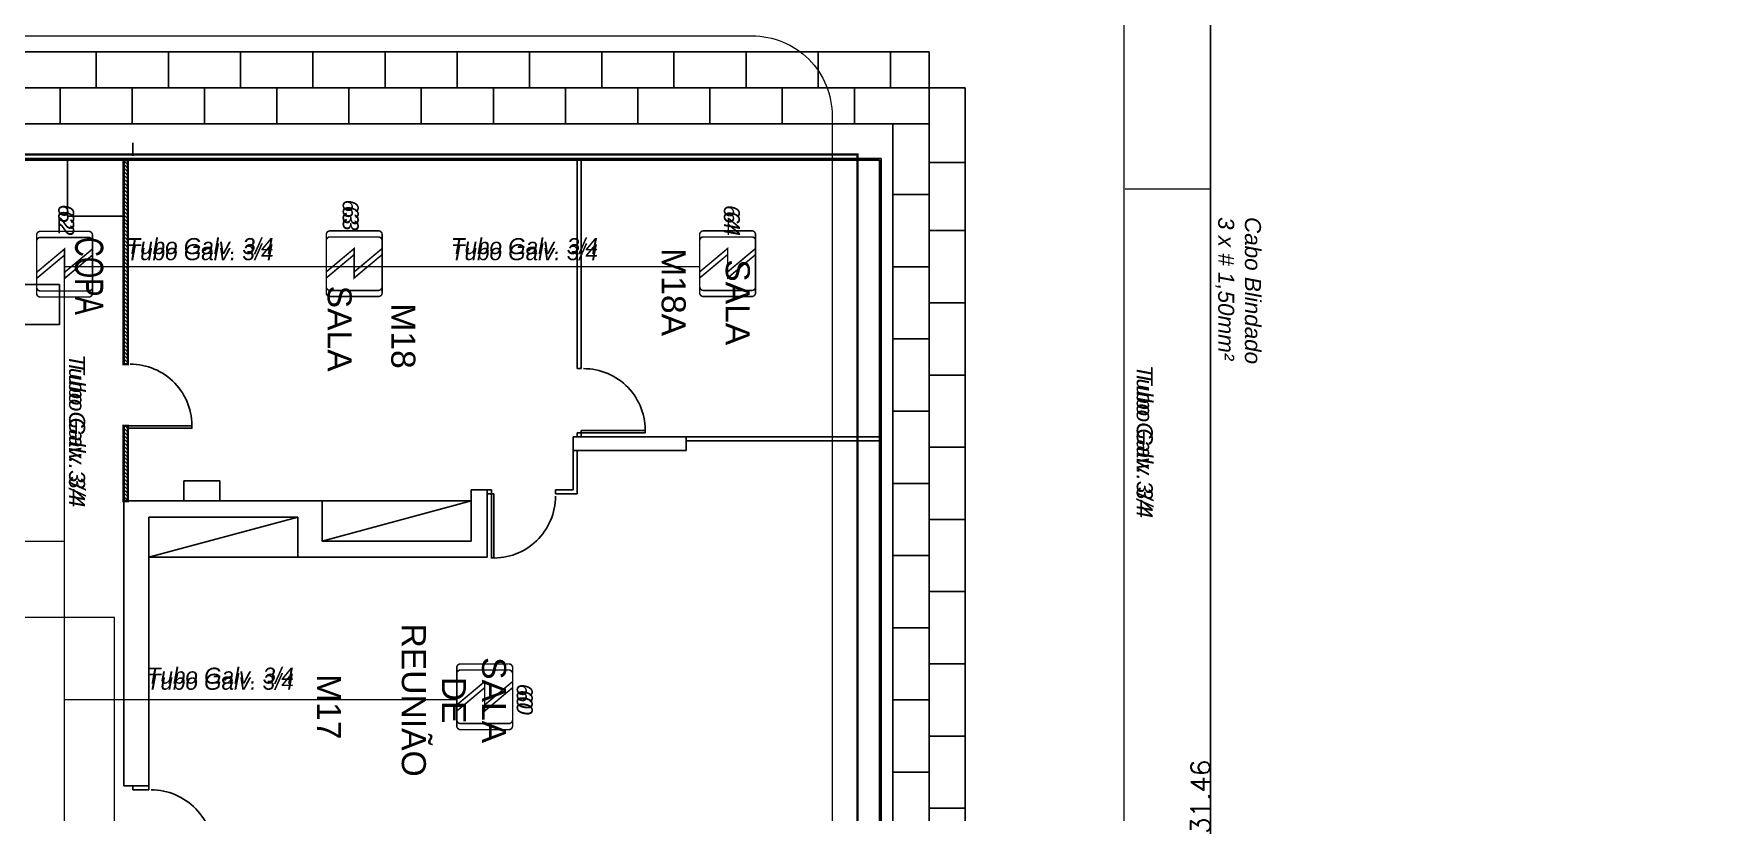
# Model space of a CAD drawing. Header units: metres. Extents: x -331 to 2982, y 362 to 2539.
# Drawn here: x 2847.09 to 2868.05, y 1412.88 to 1422.59 of the extents above; entities that cross this region are included whole.
import ezdxf
from ezdxf.enums import TextEntityAlignment as Align

# ---------------------------------------------------------------- set-up
doc = ezdxf.new("R2010")
doc.units = ezdxf.units.M
doc.layers.get('0').update_dxf_attribs({"color": 251})
doc.layers.get('Defpoints').update_dxf_attribs({"color": 251})
for name, color, linetype in [('CX', 251, 'Continuous'), ('DET. FUMAÇA', 1, 'Continuous'), ('Div', 251, 'Continuous'), ('Est', 251, 'Continuous'), ('Pis', 251, 'Continuous')]:
    doc.layers.add(name, color=color, linetype=linetype)
doc.styles.add('ARIAL', font='arial.ttf')
doc.styles.add('COTA', font='simplex.shx')
doc.styles.add('DESTAQUE', font='arial.ttf', dxfattribs={"height": 0.4})
doc.styles.get("Standard").update_dxf_attribs({"font": 'arial.ttf', "height": 0.3})
doc.dimstyles.new('EXEC_75', dxfattribs={"dimscale": 75, "dimtxt": 0.0032, "dimasz": 0.0022, "dimexe": 0, "dimexo": 0, "dimgap": 5e-05, "dimtad": 1, "dimzin": 4, "dimdsep": 46, "dimtxsty": 'COTA', "dimblk": 'ARCHTICK', "dimcen": 0, "dimclrd": 1, "dimclre": 1, "dimclrt": 2, "dimazin": 0, "dimtfac": 1, "dimtix": 1, "dimtmove": 2, "dimatfit": 3, "dimldrblk": 'DOT', "dimfxl": 1, "dimtvp": 1, "dimtolj": 1, "dimtzin": 0, "dimarcsym": 0})

# ---------------------------------------------------------------- blocks, each defined once
blk = doc.blocks.new('Detector de fumaça')
at = {"layer": 'DET. FUMAÇA', "linetype": 'Continuous', "lineweight": 15, "const_width": 0.0187}
blk.add_lwpolyline([(774.599, 539.816), (775.249, 539.816, -0.414214), (775.296, 539.769), (775.296, 539.167, -0.414214), (775.249, 539.12), (774.599, 539.12, -0.414214), (774.553, 539.167), (774.553, 539.769, -0.414214)], format="xyb", close=True, dxfattribs=at)
blk.add_lwpolyline([(774.773, 539.816), (775.064, 539.468), (774.773, 539.468), (775.064, 539.12)], dxfattribs=at)
blk = doc.blocks.new('derw')
at = {"layer": 'Div', "color": 2, "linetype": 'Continuous', "lineweight": 15}
blk.add_lwpolyline([(814.419, 2191.53), (814.419, 2192.589), (816.571, 2192.589)], dxfattribs=at)
at = {"layer": 'Div', "color": 2, "linetype": 'Continuous', "lineweight": 15, "insert": (814.772, 2193.224), "char_height": 0.2, "attachment_point": 1}
blk.add_mtext_dynamic_manual_height_columns('{\\fArial|b0|i1|c0|p34;Cabo Blindado \\P3 x # 1,50mm²}', width=13.3188, gutter_width=2.5, heights=[0], dxfattribs=at)
blk = doc.blocks.new('_ARCHTICK')
at = {"color": 0, "linetype": 'ByBlock', "const_width": 0.15}
blk.add_lwpolyline([(-0.5, -0.5), (0.5, 0.5)], dxfattribs=at)
blk = doc.blocks.new('*D148')
at = {"color": 1, "linetype": 'Continuous', "lineweight": -2, "transparency": 16777216}
for p, q in [((2860.682, 1428.806), (2861.758, 1428.806)), ((2861.758, 1428.806), (2861.758, 1397.35)), ((2860.682, 1397.35), (2861.758, 1397.35))]:
    blk.add_line(p, q, dxfattribs=at)
at = {"layer": 'Defpoints', "color": 0, "transparency": 16777216}
for p in [(2860.682, 1428.806), (2860.682, 1397.35), (2861.758, 1397.35)]:
    blk.add_point(p, dxfattribs=at)
at = {"color": 1, "lineweight": -2, "transparency": 16777216, "xscale": 0.165, "yscale": 0.165, "zscale": 0.165}
for p, rotation in [((2861.758, 1428.806), 90), ((2861.758, 1397.35), 270)]:
    blk.add_blockref('_ARCHTICK', p, dxfattribs=dict(at, rotation=rotation))
at = {"color": 2, "lineweight": 15, "transparency": 16777216, "insert": (2861.635, 1413.078), "char_height": 0.24, "attachment_point": 5, "rotation": 90, "style": 'COTA'}
blk.add_mtext('\\A1;31.46', dxfattribs=at)
blk = doc.blocks.new('_Dot')
at = {"color": 0, "linetype": 'ByBlock', "lineweight": -2}
blk.add_line((-0.5, 0), (-1, 0), dxfattribs=at)
at = {"color": 0, "linetype": 'ByBlock', "const_width": 0.5}
blk.add_lwpolyline([(-0.25, 0, 1), (0.25, 0, 1)], format="xyb", close=True, dxfattribs=at)
blk = doc.blocks.new('porta .8')
at = {"layer": 'CX', "ltscale": 8}
blk.add_lwpolyline([(0.03, 0), (0, 0), (0, 0.8), (0.03, 0.8)], close=True, dxfattribs=at)
at = {"layer": 'CX', "color": 1, "ltscale": 8}
blk.add_arc((0.029, 0.03), 0.771, 0, 92.1894, dxfattribs=at)
blk = doc.blocks.new('porta .08')
at = {"ltscale": 0.8}
blk.add_blockref('porta .8', (-0.8, 0), dxfattribs=at)
blk = doc.blocks.new('gel')
at = {"layer": 'Est'}
for p, q in [((2289.233, 1666.489), (2289.233, 1665.789)), ((2289.933, 1666.489), (2289.233, 1666.489)), ((2289.933, 1665.789), (2289.933, 1666.489)), ((2289.233, 1665.789), (2289.933, 1665.789))]:
    blk.add_line(p, q, dxfattribs=at)

msp = doc.modelspace()

# ---------------------------------------------------------------- hatches: boundary and pattern name
at = {"layer": 'Pis'}
h = msp.add_hatch(dxfattribs=at)
h.set_pattern_fill('ANSI31', color=256, scale=0.01, angle=270, style=0)
h.set_pattern_definition([(315, (1331.963088, 3684.459063), (0.0224506403, 0.0224506403), [])])
h.paths.add_polyline_path([(2846.614, 1418.965), (2846.614, 1421.015), (2846.464, 1421.015), (2846.464, 1419.115), (2846.064, 1419.115), (2846.064, 1418.965)])
h.paths.add_polyline_path([(2845.064, 1418.965), (2845.064, 1419.115), (2844.864, 1419.115), (2844.864, 1418.965)])
edge = h.paths.add_edge_path()
edge.add_line((2848.264, 1421.015), (2848.214, 1421.015))
edge.add_line((2848.214, 1421.015), (2848.214, 1418.471))
edge.add_line((2848.214, 1418.471), (2848.264, 1418.471))
edge.add_line((2848.264, 1418.471), (2848.264, 1421.015))
edge.add_line((2848.264, 1421.015), (2848.214, 1421.015))
h = msp.add_hatch(dxfattribs=at)
h.set_pattern_fill('ANSI31', color=256, scale=0.01, angle=270, style=0)
h.set_pattern_definition([(315, (1124.439686, 3694.990238), (0.0224506403, 0.0224506403), [])])
edge = h.paths.add_edge_path()
edge.add_line((2848.264, 1417.701), (2848.264, 1416.765))
edge.add_line((2848.264, 1416.765), (2848.214, 1416.765))
edge.add_line((2848.214, 1416.765), (2848.214, 1417.701))
edge.add_line((2848.214, 1417.701), (2848.264, 1417.701))
edge.add_line((2848.264, 1417.701), (2848.264, 1416.765))

# ---------------------------------------------------------------- linework, layer by layer
at = {"lineweight": 0}
for p, q in [((2848.326, 1421.065), (2848.326, 1421.227)), ((2848.964, 1416.765), (2848.964, 1417.015)), ((2848.964, 1417.015), (2849.414, 1417.015)), ((2849.414, 1417.015), (2849.414, 1416.765)), ((2849.414, 1416.765), (2848.964, 1416.765))]:
    msp.add_line(p, q, dxfattribs=at)
msp.add_lwpolyline([(2844.726, 1421.085), (2857.361, 1421.085), (2857.361, 1401.905)], dxfattribs=at)
at = {"layer": 'DET. FUMAÇA', "color": 3, "linetype": 'Continuous', "lineweight": 15}
for points in [[(2848.099, 1415.312), (2840.757, 1415.312)], [(2848.099, 1317.82), (2848.099, 1415.312)]]:
    msp.add_lwpolyline(points, dxfattribs=at)
at = {"layer": 'Div', "lineweight": 0}
for p, q in [((2853.864, 1418.415), (2853.864, 1421.015)), ((2853.914, 1418.415), (2853.914, 1421.015)), ((2853.914, 1418.415), (2853.864, 1418.415)), ((2853.864, 1417.565), (2853.864, 1417.615)), ((2853.864, 1417.615), (2853.914, 1417.615)), ((2853.914, 1417.565), (2853.914, 1417.615)), ((2853.816, 1416.905), (2853.816, 1417.395)), ((2853.866, 1416.855), (2853.866, 1417.395)), ((2852.796, 1416.905), (2852.746, 1416.905)), ((2852.796, 1416.855), (2852.746, 1416.855)), ((2852.796, 1416.855), (2852.796, 1416.905)), ((2853.596, 1416.855), (2853.596, 1416.905)), ((2853.596, 1416.905), (2853.816, 1416.905)), ((2853.596, 1416.855), (2853.866, 1416.855))]:
    msp.add_line(p, q, dxfattribs=at)
at = {"layer": 'Div', "color": 150, "linetype": 'Continuous', "lineweight": 0}
for p, q in [((2855.393, 1419.684), (2847.477, 1419.684)), ((2847.477, 1320.108), (2847.477, 1419.684)), ((2845.922, 1416.266), (2847.477, 1416.266)), ((2852.365, 1414.286), (2847.477, 1414.286))]:
    msp.add_line(p, q, dxfattribs=at)
at = {"layer": 'Div', "lineweight": 0, "ltscale": 0.8}
for p, q in [((2855.226, 1417.565), (2857.634, 1417.565)), ((2855.226, 1417.515), (2857.634, 1417.515))]:
    msp.add_line(p, q, dxfattribs=at)
at = {"layer": 'Div', "color": 230, "linetype": 'Continuous', "lineweight": 0}
msp.add_lwpolyline([(2795.596, 1370.835), (2795.596, 1422.804, -0.414214), (2796.596, 1423.804), (2832.978, 1423.804, 0.414214), (2833.978, 1424.804), (2833.978, 1444.456, -0.414214), (2834.978, 1445.456), (2844.601, 1445.456, -0.414214), (2845.601, 1444.456), (2845.601, 1423.563, 0.414214), (2846.601, 1422.563), (2856.044, 1422.563, -0.414214), (2857.044, 1421.563), (2857.044, 1399.809, 0.414214), (2858.044, 1398.809), (2864.977, 1398.809, -0.414214), (2865.977, 1397.809), (2865.977, 1393.565, -0.414214), (2864.977, 1392.565), (2858.044, 1392.565, 0.414214), (2857.044, 1391.565), (2857.044, 1315.763, -0.414214)], format="xyb", dxfattribs=at)
at = {"layer": 'Div', "color": 150, "linetype": 'Continuous', "lineweight": 0}
msp.add_lwpolyline([(2868.051, 1404.734), (2860.682, 1404.734), (2860.682, 1428.806)], dxfattribs=at)
at = {"layer": 'Pis'}
for p, q in [((2844.864, 1422.365), (2858.251, 1422.365)), ((2847.421, 1422.365), (2847.421, 1422.365)), ((2847.871, 1422.365), (2847.871, 1421.915)), ((2848.321, 1422.365), (2848.321, 1422.365)), ((2848.771, 1422.365), (2848.771, 1421.915)), ((2849.221, 1422.365), (2849.221, 1422.365)), ((2849.671, 1422.365), (2849.671, 1421.915)), ((2850.121, 1422.365), (2850.121, 1422.365)), ((2850.571, 1422.365), (2850.571, 1421.915)), ((2851.021, 1422.365), (2851.021, 1422.365)), ((2851.471, 1422.365), (2851.471, 1421.915)), ((2851.921, 1422.365), (2851.921, 1422.365)), ((2852.371, 1422.365), (2852.371, 1421.915)), ((2852.821, 1422.365), (2852.821, 1422.365)), ((2853.271, 1422.365), (2853.271, 1421.915)), ((2853.721, 1422.365), (2853.721, 1422.365)), ((2854.171, 1422.365), (2854.171, 1421.915)), ((2854.621, 1422.365), (2854.621, 1422.365)), ((2855.071, 1422.365), (2855.071, 1421.915)), ((2855.521, 1422.365), (2855.521, 1422.365)), ((2855.971, 1422.365), (2855.971, 1421.915)), ((2856.421, 1422.365), (2856.421, 1422.365)), ((2856.871, 1422.365), (2856.871, 1421.915)), ((2857.321, 1422.365), (2857.321, 1422.365)), ((2857.771, 1422.365), (2857.771, 1421.915)), ((2858.251, 1421.915), (2858.251, 1422.365)), ((2844.864, 1421.915), (2858.251, 1421.915)), ((2847.421, 1421.915), (2847.421, 1421.465)), ((2848.321, 1421.915), (2848.321, 1421.465)), ((2849.221, 1421.915), (2849.221, 1421.465)), ((2850.121, 1421.915), (2850.121, 1421.465)), ((2851.021, 1421.915), (2851.021, 1421.465)), ((2851.921, 1421.915), (2851.921, 1421.465)), ((2852.821, 1421.915), (2852.821, 1421.465)), ((2853.721, 1421.915), (2853.721, 1421.465)), ((2854.621, 1421.915), (2854.621, 1421.465)), ((2855.521, 1421.915), (2855.521, 1421.465)), ((2856.421, 1421.915), (2856.421, 1421.465)), ((2857.321, 1421.915), (2857.321, 1421.465)), ((2858.251, 1421.915), (2858.251, 1421.465)), ((2858.701, 1421.915), (2858.251, 1421.915)), ((2858.701, 1421.915), (2858.701, 1402.616)), ((2857.801, 1421.465), (2844.864, 1421.465)), ((2857.801, 1421.465), (2857.801, 1402.616)), ((2857.801, 1421.465), (2858.251, 1421.465)), ((2858.251, 1421.465), (2858.251, 1402.616)), ((2848.326, 1421.065), (2848.326, 1421.227)), ((2844.864, 1421.035), (2857.654, 1421.035)), ((2844.864, 1421.015), (2857.634, 1421.015)), ((2848.214, 1418.471), (2848.214, 1421.015)), ((2848.214, 1421.015), (2848.214, 1419.215)), ((2848.264, 1418.471), (2848.264, 1421.015)), ((2853.864, 1418.415), (2853.864, 1421.015)), ((2853.914, 1418.415), (2853.914, 1421.015)), ((2857.634, 1421.015), (2857.634, 1412.167)), ((2857.654, 1421.035), (2857.654, 1396.921)), ((2857.801, 1420.985), (2857.801, 1420.985)), ((2858.251, 1420.985), (2858.701, 1420.985)), ((2857.801, 1420.585), (2858.251, 1420.585)), ((2857.801, 1420.135), (2857.801, 1420.135)), ((2858.251, 1420.135), (2858.701, 1420.135)), ((2857.801, 1419.685), (2858.251, 1419.685)), ((2847.414, 1419.465), (2846.614, 1419.465)), ((2847.414, 1418.965), (2847.414, 1419.465)), ((2857.801, 1419.235), (2857.801, 1419.235)), ((2858.251, 1419.235), (2858.701, 1419.235)), ((2846.614, 1418.965), (2847.414, 1418.965)), ((2847.414, 1419.115), (2847.414, 1419.115)), ((2847.414, 1418.965), (2847.414, 1419.115)), ((2847.414, 1418.965), (2847.414, 1418.965)), ((2857.801, 1418.785), (2858.251, 1418.785)), ((2848.264, 1418.471), (2848.214, 1418.471)), ((2853.914, 1418.415), (2853.864, 1418.415)), ((2857.801, 1418.335), (2857.801, 1418.335)), ((2858.251, 1418.335), (2858.701, 1418.335)), ((2848.214, 1416.765), (2848.214, 1417.701)), ((2848.214, 1417.701), (2848.264, 1417.701)), ((2848.214, 1416.765), (2848.214, 1417.701)), ((2848.214, 1417.701), (2848.264, 1417.701)), ((2848.264, 1417.701), (2848.264, 1416.765)), ((2857.801, 1417.885), (2858.251, 1417.885)), ((2848.264, 1417.671), (2848.264, 1416.765)), ((2853.816, 1417.395), (2853.816, 1417.565)), ((2853.816, 1417.565), (2855.226, 1417.565)), ((2853.864, 1417.565), (2853.864, 1417.615)), ((2853.864, 1417.615), (2853.914, 1417.615)), ((2853.914, 1417.565), (2853.914, 1417.615)), ((2855.226, 1417.565), (2857.634, 1417.565)), ((2855.226, 1417.395), (2855.226, 1417.565)), ((2855.226, 1417.515), (2857.634, 1417.515)), ((2855.226, 1417.395), (2853.816, 1417.395)), ((2853.816, 1416.905), (2853.816, 1417.395)), ((2853.866, 1416.855), (2853.866, 1417.395)), ((2857.801, 1417.435), (2857.801, 1417.435)), ((2858.251, 1417.435), (2858.701, 1417.435)), ((2848.964, 1416.765), (2848.964, 1417.015)), ((2848.964, 1417.015), (2849.414, 1417.015)), ((2849.414, 1417.015), (2849.414, 1416.765)), ((2852.546, 1416.265), (2852.546, 1416.905)), ((2852.546, 1416.905), (2852.746, 1416.905)), ((2852.746, 1416.065), (2852.746, 1416.905)), ((2852.796, 1416.905), (2852.746, 1416.905)), ((2852.796, 1416.855), (2852.746, 1416.855)), ((2852.796, 1416.855), (2852.796, 1416.905)), ((2853.596, 1416.855), (2853.596, 1416.905)), ((2853.596, 1416.905), (2853.816, 1416.905)), ((2853.596, 1416.855), (2853.866, 1416.855)), ((2857.801, 1416.985), (2858.251, 1416.985)), ((2848.214, 1416.765), (2848.214, 1413.215)), ((2848.214, 1416.765), (2850.686, 1416.765)), ((2848.964, 1416.765), (2848.914, 1416.765)), ((2848.964, 1416.765), (2848.914, 1416.765)), ((2849.414, 1416.765), (2848.964, 1416.765)), ((2850.686, 1416.765), (2850.686, 1416.265)), ((2852.546, 1416.765), (2850.686, 1416.765)), ((2852.546, 1416.765), (2850.686, 1416.265)), ((2848.526, 1413.215), (2848.526, 1416.565)), ((2848.526, 1416.565), (2850.386, 1416.565)), ((2850.386, 1416.565), (2848.526, 1416.065)), ((2850.386, 1416.565), (2850.386, 1416.065)), ((2857.801, 1416.535), (2857.801, 1416.535)), ((2858.251, 1416.535), (2858.701, 1416.535)), ((2850.686, 1416.265), (2852.546, 1416.265)), ((2850.386, 1416.065), (2848.526, 1416.065)), ((2850.386, 1416.065), (2852.746, 1416.065)), ((2852.746, 1416.065), (2852.746, 1416.065)), ((2857.801, 1416.085), (2858.251, 1416.085)), ((2857.801, 1415.635), (2857.801, 1415.635)), ((2858.251, 1415.635), (2858.701, 1415.635)), ((2857.801, 1415.185), (2858.251, 1415.185)), ((2857.801, 1414.735), (2857.801, 1414.735)), ((2858.251, 1414.735), (2858.701, 1414.735)), ((2857.801, 1414.285), (2858.251, 1414.285)), ((2857.801, 1413.835), (2857.801, 1413.835)), ((2858.251, 1413.835), (2858.701, 1413.835)), ((2857.801, 1413.385), (2858.251, 1413.385)), ((2848.214, 1413.215), (2848.526, 1413.215)), ((2848.326, 1413.215), (2848.526, 1413.215)), ((2848.326, 1413.215), (2848.326, 1413.165)), ((2848.326, 1413.165), (2848.526, 1413.165)), ((2848.526, 1413.215), (2848.526, 1413.165)), ((2857.801, 1412.935), (2857.801, 1412.935)), ((2858.251, 1412.935), (2858.701, 1412.935))]:
    msp.add_line(p, q, dxfattribs=at)
at = {"layer": 'Pis', "const_width": 0.03}
for points in [[(2844.726, 1421.085), (2857.361, 1421.085), (2857.361, 1401.905)], [(2848.264, 1421.015), (2848.214, 1421.015), (2848.214, 1418.471), (2848.264, 1418.471), (2848.264, 1421.015), (2848.214, 1421.015)], [(2848.264, 1417.701), (2848.264, 1416.765), (2848.214, 1416.765), (2848.214, 1417.701), (2848.264, 1417.701), (2848.264, 1416.765)]]:
    msp.add_lwpolyline(points, dxfattribs=at)

# ---------------------------------------------------------------- block references
at = {"layer": 'DET. FUMAÇA', "linetype": 'Continuous', "lineweight": 0, "rotation": 270}
for p in [(2308.009, 2194.679), (2308.009, 2194.603), (2311.619, 2194.685), (2311.619, 2194.609), (2316.273, 2194.685), (2316.273, 2194.609), (2313.245, 2189.287), (2313.245, 2189.211)]:
    msp.add_blockref('Detector de fumaça', p, dxfattribs=at)
at = {"layer": 'Div', "color": 150, "linetype": 'Continuous', "lineweight": 15, "rotation": 270}
msp.add_blockref('derw', (669.164, 2235.076), dxfattribs=at)
at = {"layer": 'Pis', "rotation": 270}
msp.add_blockref('gel', (1181.725, 3710.248), dxfattribs=at)
at = {"layer": 'Pis', "xscale": -1}
for name, p, rotation in [('porta .8', (2848.264, 1417.671), 270), ('porta .8', (2853.914, 1417.615), 270), ('porta .08', (2853.596, 1416.855), 180), ('porta .8', (2848.526, 1412.365), 270)]:
    msp.add_blockref(name, p, dxfattribs=dict(at, rotation=rotation))

# ---------------------------------------------------------------- texts
at = {"layer": 'Div', "color": 3, "linetype": 'Continuous', "lineweight": 0, "char_height": 0.2, "attachment_point": 1, "rotation": 270}
for s, insert in [('{\\fArial|b0|i1|c0|p34;62}', (2847.598, 1420.461)), ('{\\fArial|b0|i1|c0|p34;63}', (2851.143, 1420.521)), ('{\\fArial|b0|i1|c0|p34;63}', (2851.143, 1420.445)), ('{\\fArial|b0|i1|c0|p34;64}', (2855.894, 1420.454)), ('{\\fArial|b0|i1|c0|p34;62}', (2847.598, 1420.385)), ('{\\fArial|b0|i1|c0|p34;64}', (2855.894, 1420.378)), ('{\\fArial|b0|i1|c0|p34;60}', (2853.312, 1414.487)), ('{\\fArial|b0|i1|c0|p34;60}', (2853.312, 1414.411))]:
    msp.add_mtext_dynamic_manual_height_columns(s, width=13.3188, gutter_width=2.5, heights=[0], dxfattribs=dict(at, insert=insert))
at = {"layer": 'Div', "color": 2, "linetype": 'Continuous', "lineweight": 0, "char_height": 0.2, "attachment_point": 1}
for insert in [(2848.249, 1420.042), (2852.292, 1420.042), (2848.249, 1419.966), (2852.292, 1419.966), (2848.502, 1414.688), (2848.502, 1414.612)]:
    msp.add_mtext_dynamic_manual_height_columns('{\\fArial|b0|i1|c0|p34;Tubo Galv. 3/4 }', width=13.3188, gutter_width=2.5, heights=[0], dxfattribs=dict(at, insert=insert))
at = {"layer": 'Div', "color": 2, "linetype": 'Continuous', "lineweight": 0, "char_height": 0.2, "attachment_point": 1, "rotation": 270}
for insert in [(2847.733, 1418.594), (2847.733, 1418.518), (2861.039, 1418.46), (2861.039, 1418.384)]:
    msp.add_mtext_dynamic_manual_height_columns('{\\fArial|b0|i1|c0|p34;Tubo Galv. 3/4 }', width=13.3188, gutter_width=2.5, heights=[0], dxfattribs=dict(at, insert=insert))
at = {"layer": 'Pis', "width": 0.7}
msp.add_text('COPA', height=0.35, rotation=270, dxfattribs=at).set_placement((2847.609, 1420.055))
at = {"layer": 'Pis', "style": 'ARIAL'}
for s, p in [('M18A', (2854.919, 1419.368)), ('M18', (2851.549, 1418.821)), ('M17', (2850.622, 1414.2))]:
    msp.add_text(s, height=0.3, rotation=270, dxfattribs=at).set_placement(p, align=Align.CENTER)
at = {"layer": 'Pis', "char_height": 0.3, "width": 3.68477, "attachment_point": 8, "rotation": 270, "style": 'DESTAQUE'}
for s, insert in [('SALA', (2855.713, 1419.242)), ('SALA', (2850.751, 1418.913)), ('SALA\\PDE \\PREUNIÃO', (2851.676, 1414.283))]:
    msp.add_mtext(s, dxfattribs=dict(at, insert=insert))

# ---------------------------------------------------------------- dimensions: what is measured, and where the dimension line sits
at = {"color": 30, "linetype": 'Continuous', "lineweight": 15, "true_color": 0xf8991e}
dim = msp.add_aligned_dim(p1=(2860.682, 1428.806), p2=(2860.682, 1397.35), distance=1.076, dimstyle='EXEC_75', dxfattribs=at)
dim.commit()
dim.dimension.update_dxf_attribs({"geometry": '*D148', "text_midpoint": (2861.635, 1413.078)})

doc.saveas('drawing.dxf')
